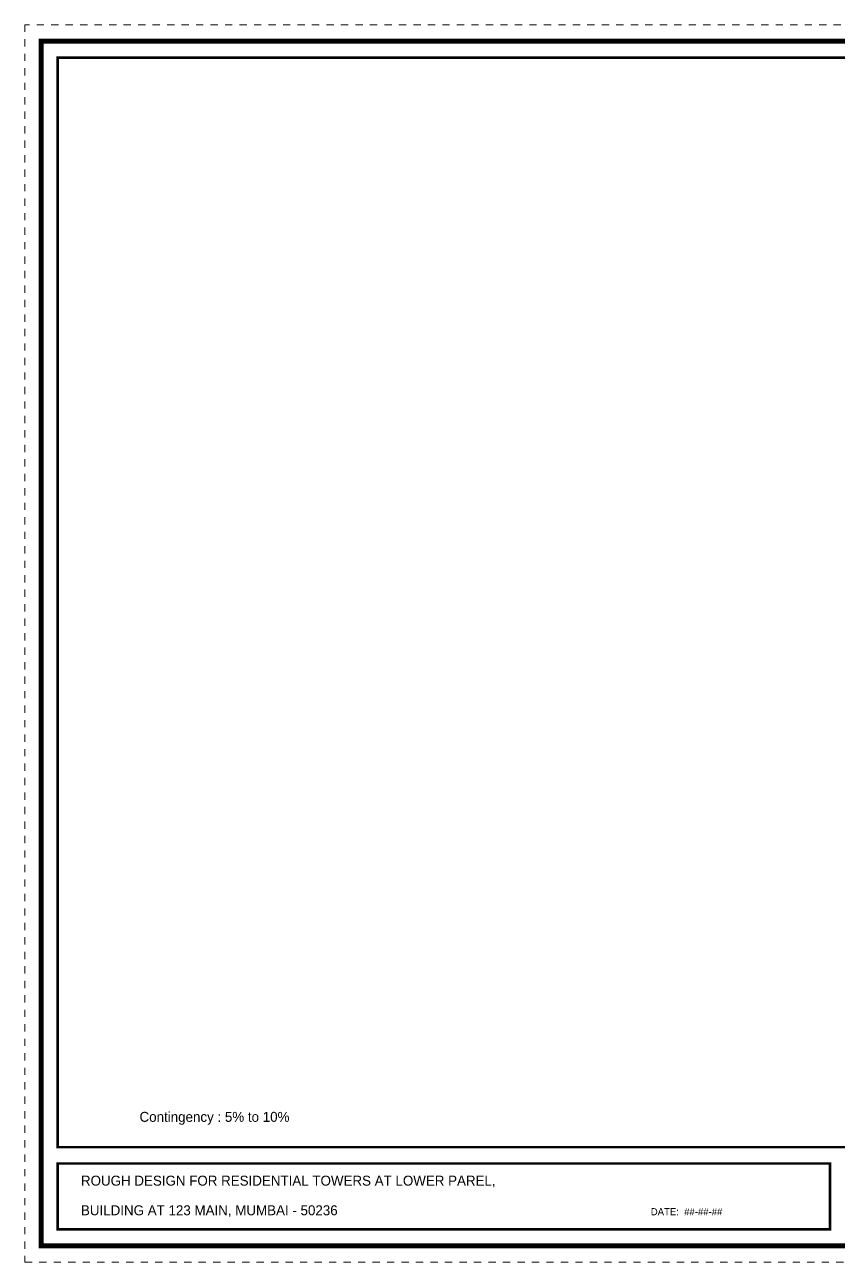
# Paper-space layout 'Presentation A2' of a CAD drawing. Header units: inches. Extents: x 0 to 23.5, y 0 to 17.1.
# Drawn here: x 0.04 to 11.27, y 0.04 to 17.13 of the extents above; entities that cross this region are included whole.
import ezdxf
from ezdxf.enums import TextEntityAlignment as Align

# ---------------------------------------------------------------- set-up
doc = ezdxf.new("R2010")
doc.units = ezdxf.units.IN
doc.linetypes.add('DASHDOT', pattern=[1, 0.5, -0.25, 0, -0.25])
doc.layers.add('G-ANNO-REFR', color=253, linetype='DASHDOT', lineweight=5, plot=False)
for name, color, linetype, lineweight in [('G-ANNO-TEXT-BOLD', 1, 'Continuous', 15), ('G-ANNO-TTLB', 7, 'Continuous', 50), ('G-PAPR-GRAY', 251, 'Continuous', 15), ('G-PAPR-GRAY-DARK', 251, 'Continuous', 100)]:
    doc.layers.add(name, color=color, linetype=linetype, lineweight=lineweight)
doc.styles.add('BG', font='bgothl.ttf')

# ---------------------------------------------------------------- blocks, each defined once
blk = doc.blocks.new('*U159')
at = {"layer": 'G-ANNO-REFR'}
blk.add_lwpolyline([(1, 1), (597, 1), (597, 435), (1, 435)], close=True, dxfattribs=at)
at = {"layer": 'G-PAPR-GRAY', "const_width": 0.866}
for points in [[(12.54, 423.46), (585.46, 423.46), (585.46, 41.39), (12.54, 41.39)], [(12.54, 12.54), (283.3, 12.54), (283.3, 35.62), (12.54, 35.62)]]:
    blk.add_lwpolyline(points, close=True, dxfattribs=at)
at = {"layer": 'G-PAPR-GRAY-DARK', "const_width": 1.73}
blk.add_lwpolyline([(6.77, 6.77), (591.23, 6.77), (591.23, 429.23), (6.77, 429.23)], close=True, dxfattribs=at)
at = {"layer": 'G-ANNO-TEXT-BOLD', "style": 'BG'}
blk.add_text('Contingency : 5%%% to 10%%%', height=3.5, dxfattribs=at).set_placement((67.52, 51.56), align=Align.MIDDLE)
blk.add_attdef('PRESENTATION_TITLE', text='', height=3.5, dxfattribs=at).set_placement((20.69, 31.38), align=Align.TOP_LEFT)
for tag, p, height in [('PRESENTATION_LEVEL', (295.87, 27.88), 3.5), ('ADDRESS', (20.69, 17.46), 3.5), ('PRESENTATION_DATE', (220.48, 17.46), 2.5), ('PRESENTATION_SCALE', (295.87, 17.46), 3.5)]:
    blk.add_attdef(tag, p, '', height=height, dxfattribs=at)

psp = doc.layouts.new('Presentation A2')

# ---------------------------------------------------------------- block references
at = {"layer": 'G-ANNO-TTLB'}
ref = psp.add_blockref('*U159', (0, 0), dxfattribs=dict(at, xscale=0.03937007874015748, yscale=0.03937007874015748, zscale=0.03937007874015748))
ref.add_attrib('PRESENTATION_TITLE', 'ROUGH DESIGN FOR RESIDENTIAL TOWERS AT LOWER PAREL,', dxfattribs={"layer": 'G-ANNO-TEXT-BOLD', "height": 0.1378, "style": 'BG'}).set_placement((0.815, 1.235), align=Align.TOP_LEFT)
ref.add_attrib('ADDRESS', 'BUILDING AT 123 MAIN, MUMBAI - 50236', (0.815, 0.688), dxfattribs={"layer": 'G-ANNO-TEXT-BOLD', "height": 0.1378, "style": 'BG'})
ref.add_attrib('PRESENTATION_DATE', 'DATE:  ##-##-##', (8.68, 0.688), dxfattribs={"layer": 'G-ANNO-TEXT-BOLD', "height": 0.09843, "style": 'BG'})

doc.saveas('drawing.dxf')
